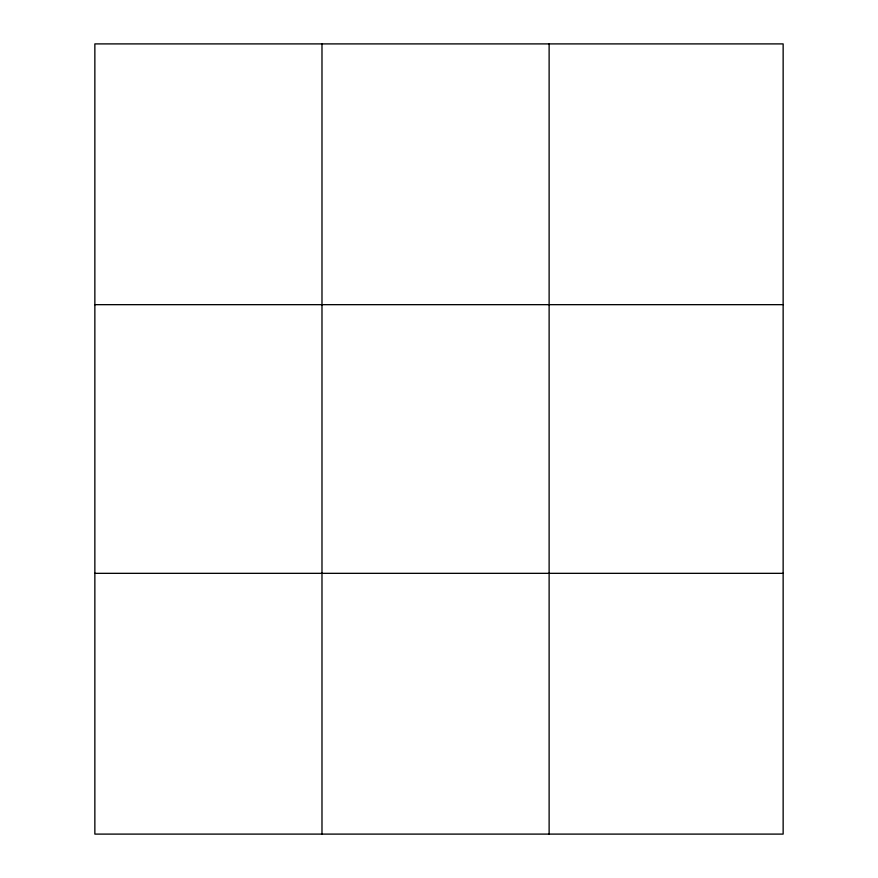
<?xml version="1.0" encoding="UTF-8"?>
<svg xmlns="http://www.w3.org/2000/svg" width="878" height="878" viewBox="0 0 878 878"><rect width="100%" height="100%" fill="white"/><g stroke="black" fill="none" stroke-linecap="round" stroke-linejoin="round"><path stroke-width="1.32" d="M321.985 43.9L321.985 834.1M549.123 43.9L549.123 834.1M783.143 304.666L783.143 43.9L94.857 43.9L94.857 834.1L783.143 834.1L783.143 304.666L94.857 304.666M94.857 573.334L783.143 573.334"/></g></svg>
